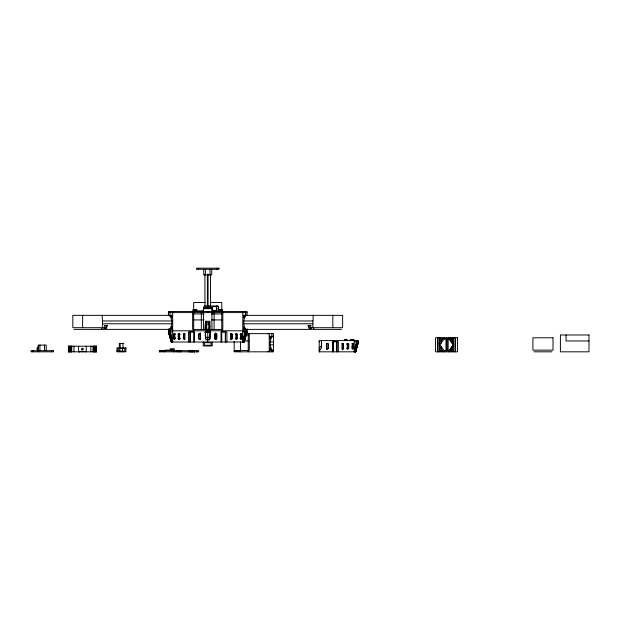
<?xml version="1.0" encoding="UTF-8"?>
<svg xmlns="http://www.w3.org/2000/svg" width="620" height="620" viewBox="0 0 620 620"><rect width="100%" height="100%" fill="white"/><g stroke="black" fill="none" stroke-linecap="round" stroke-linejoin="round"><path stroke-width="0.93" d="M85.235 351.819L85.235 351.331L84.917 351.819M215.132 332.855L215.062 339.055A0.845 0.752 0 0 1 214.954 339.435M326.577 343.542L326.515 348.858A0.845 0.752 0 0 1 326.407 349.238M102.657 326.616L102.207 315.347M313.247 315.347L312.798 326.616L314.185 329.383M204.918 328.771L205.483 321.284L209.971 321.284L209.971 337.528A2.248 2.248 0 0 1 207.731 339.768A2.248 2.248 0 0 1 205.483 337.528L205.483 321.284M216.799 309.279L216.884 308.667A2.356 2.356 0 0 0 213.342 306.629A2.356 2.356 0 0 0 213.342 310.713A2.356 2.356 0 0 0 216.876 308.667M353.168 340.031L353.26 339.466M267.817 334.033L267.894 333.63M245.675 331.909L243.296 342.015L245.427 331.909L242.776 342.015L242.776 311.472M357.128 341.713L354.756 351.819L356.88 341.713L354.229 351.819L354.229 340.589M243.458 342.015L245.908 331.909M354.911 351.819L357.36 341.713M242.776 342.015L245.249 330.786M354.229 351.819L356.702 340.589M243.598 342.015L246.117 331.909M355.051 351.819L357.57 341.713M355.834 349.06L355.144 351.819L357.763 341.713M243.73 342.015L246.31 331.909M355.268 351.819L356.446 347.223M243.846 342.015L246.481 331.909M357.934 341.713L355.299 351.819L357.058 345.387M244.637 339.264L246.086 333.746M243.947 342.015L246.628 331.909M358.081 341.713L355.399 351.819L357.67 343.55M355.485 351.819L358.306 341.713L355.593 351.819L319.184 351.819L319.184 340.589L358.484 340.589L355.678 351.819L358.399 341.713L354.229 341.713M246.907 331.909L244.187 342.015L171.244 342.015L168.439 331.909L168.423 328.871M342.775 349.796L343.271 347.998M231.306 339.101L232.314 335.505M342.511 349.796L343.263 347.107M346.123 340.031L346.317 339.466M272.25 336.327C269.413 340.861 269.413 345.929 272.25 350.471M168.439 315.293L169.671 315.293C172.5 319.835 172.5 324.903 169.671 329.445L168.439 329.445M247.024 329.445L245.791 329.445C242.955 324.903 242.955 319.835 245.791 315.293L247.024 315.293M104.284 327.701L105.183 325.454M105.803 327.701L106.702 325.454M208.738 329.313L208.738 324.097L209.413 322.408L206.042 322.408L206.716 324.097L206.716 329.313M160.696 350.695L159.371 351.819L159.371 350.695L198.671 350.695L198.671 351.819L159.371 351.819M180.366 351.819L180.931 350.695L181.009 351.819M206.042 332.514L206.716 331.351L206.042 330.832M209.909 336.28L207.731 338.086L206.181 337.264L205.057 335.002M321.362 346.084L319.184 347.89M85.165 351.431L85.01 351.656M38.525 346.208L36.789 348.673L38.525 351.819M38.727 346.882L37.464 348.673L38.727 351.145M82.638 351.819L83.103 351.145M439.743 343.1L439.255 343.395L439.534 346.208M443.471 337.784L440.657 341.798L440.657 338.908L442.68 338.908M449.639 351.819L452.608 347.588M101.269 329.383L102.478 327.701M164.254 350.695L163.688 351.819M450.012 340.264L450.926 339.621M451.368 342.201L452.282 341.558M320.331 349.269L319.184 349.572L320.199 349.572M206.716 331.072L209.413 330.832M205.305 302.49L193.688 302.49L193.688 309.977M210.149 302.49L221.766 302.49L221.766 309.977M204.181 305.862L217.612 306.086A1.682 1.682 0 0 1 218.449 307.543L218.449 311.472L218.449 307.543A1.682 1.682 0 0 0 216.767 305.862M203.515 307.822L211.939 307.822M203.515 308.667L211.939 308.667M193.688 310.915L203.376 310.915M212.087 310.915L221.766 310.915M168.423 312.596L247.031 312.596M193.688 313.945L204.088 313.945M211.374 313.945L221.766 313.945M169.841 315.347L72.827 315.347L72.827 327.701L102.657 327.701M245.613 315.347L342.628 315.347L342.628 327.701L312.798 327.701M193.688 319.928L204.088 319.928M211.374 319.928L221.766 319.928M102.548 320.966L172.097 320.966M243.365 320.966L312.914 320.966M102.548 323.772L172.097 323.772M243.365 323.772L312.914 323.772M206.716 324.097L208.738 324.097M104.4 325.454L107.485 325.454L106.586 327.701L103.493 327.701M311.054 325.454L307.969 325.454L308.869 327.701L311.961 327.701M205.538 326.678L205.987 326.678M209.917 326.678L209.467 326.903L209.917 326.903M205.538 326.903L205.987 326.903M103.695 328.259L106.632 328.259M308.822 328.259L311.767 328.259M73.881 329.383L169.849 329.383M206.042 329.313L209.413 329.313M245.613 329.383L341.574 329.383M168.423 330.786L247.031 330.786M206.716 331.351L208.738 331.351L209.413 332.514L209.917 332.289M190.883 331.77L193.13 331.77M222.324 331.77L224.572 331.77M168.834 331.909L171.376 342.015L168.47 331.909L172.685 331.909M242.776 331.909L247.031 331.909L247.031 328.871M205.538 332.289L205.987 332.289M204.639 332.514L210.815 332.514M246.171 333.63L273.49 333.63L273.49 351.819L234.19 351.819L234.19 341.512M173.453 334.436A0.845 0.643 -90 0 1 174.096 333.599A0.845 0.643 -90 0 1 174.747 334.436L174.747 338.365A0.845 0.643 -90 0 1 174.096 339.21A0.845 0.643 -90 0 1 173.453 338.365L173.453 334.436L174.174 334.436A0.845 0.643 -90 0 1 175.142 333.707M174.747 334.436L175.468 334.436M179.521 333.599A0.845 0.705 -90 0 0 178.816 334.436L178.203 334.436A0.845 0.705 -90 0 1 178.917 333.599A0.845 0.705 -90 0 1 179.622 334.436L179.622 338.365A0.845 0.705 -90 0 1 178.917 339.21A0.845 0.705 -90 0 1 178.203 338.365L178.816 338.365A0.845 0.705 -90 0 0 180.133 338.791M179.622 334.436L180.234 334.436M183.381 334.436A0.845 0.759 90 0 1 184.14 333.599A0.845 0.759 90 0 1 184.9 334.436L184.9 338.365A0.845 0.759 90 0 1 184.14 339.21A0.845 0.759 90 0 1 183.381 338.365L183.381 334.436L183.861 334.436A0.845 0.759 90 0 1 185 333.707M198.64 334.436A0.845 0.829 -90 0 1 199.47 333.599A0.845 0.829 -90 0 1 200.306 334.436L200.306 338.365A0.845 0.829 -90 0 1 199.47 339.21A0.845 0.829 -90 0 1 198.64 338.365L198.819 334.436A0.845 0.829 -90 0 1 199.656 333.599A0.845 0.829 -90 0 1 200.485 334.436L200.485 338.365A0.845 0.829 -90 0 1 199.656 339.21A0.845 0.829 -90 0 1 198.819 338.365L198.819 334.436M214.97 334.436A0.845 0.829 -90 0 1 215.806 333.599A0.845 0.829 -90 0 1 216.636 334.436L216.636 338.365A0.845 0.829 -90 0 1 215.806 339.21A0.845 0.829 -90 0 1 214.97 338.365L215.156 334.436A0.845 0.829 -90 0 1 215.985 333.599A0.845 0.829 -90 0 1 216.814 334.436L216.814 338.365A0.845 0.829 -90 0 1 215.985 339.21A0.845 0.829 -90 0 1 215.156 338.365L215.156 334.436M230.299 333.847A0.845 0.759 -90 0 1 231.593 334.436L232.074 334.436L232.074 338.365A0.845 0.759 -90 0 1 231.314 339.21A0.845 0.759 -90 0 1 230.555 338.365L230.555 334.436A0.845 0.759 -90 0 1 231.314 333.599A0.845 0.759 -90 0 1 232.074 334.436M235.228 334.436L235.833 334.436A0.845 0.705 -90 0 1 236.538 333.599A0.845 0.705 -90 0 1 237.251 334.436L237.251 338.365A0.845 0.705 -90 0 1 236.538 339.21A0.845 0.705 -90 0 1 235.833 338.365L235.833 334.436M235.933 333.599A0.845 0.705 -90 0 1 236.638 334.436L237.251 334.436M239.987 334.436L240.715 334.436A0.845 0.643 -90 0 1 241.358 333.599A0.845 0.643 -90 0 1 242.001 334.436L242.001 338.365A0.845 0.643 -90 0 1 241.358 339.21A0.845 0.643 -90 0 1 240.715 338.365L240.715 334.436M240.8 333.622A0.845 0.643 -90 0 1 241.281 334.436L242.001 334.436M246.31 334.978L248.225 334.978M269.251 336.327L271.095 336.327L270.002 339.039L270.002 336.327M271.583 336.327L273.49 336.327M173.74 337.179L175.22 337.179M240.235 337.179L241.715 337.179M173.453 338.365L174.174 338.365A0.845 0.643 -90 0 0 175.142 339.101M174.747 338.365L175.468 338.365M179.622 338.365L180.234 338.365M183.381 338.365L183.861 338.365A0.845 0.759 90 0 0 185 339.101M230.299 338.962A0.845 0.759 -90 0 0 231.593 338.365L232.074 338.365M235.228 338.365L235.833 338.365M235.933 339.21A0.845 0.705 -90 0 0 236.638 338.365L237.251 338.365M239.987 338.365L240.715 338.365M240.312 339.101A0.845 0.643 -90 0 0 241.281 338.365L242.001 338.365M450.43 338.908L452.453 338.908L452.453 341.798M205.763 339.776L209.692 339.776M347.2 340.031L344.387 340.031L344.736 339.466L346.859 339.466L347.2 340.589M354.121 340.031L350.207 340.031L350.594 339.466L353.733 339.466L354.121 340.589M244.388 340.961L248.225 340.961M589 340.961L566.029 340.961L566.029 334.978M319.184 341.574L319.688 341.574M333.777 341.574L336.024 341.574M319.184 341.713L319.688 341.713M269.669 341.969L273.49 341.969M123.822 343.395L119.334 343.395L119.334 348.076M453.569 343.395L453.569 346.208M326.608 344.24L326.422 344.24A0.845 0.829 -90 0 1 327.259 343.395A0.845 0.829 -90 0 1 328.089 344.24L328.089 348.169A0.845 0.829 -90 0 1 327.259 349.013A0.845 0.829 -90 0 1 326.422 348.169L326.608 348.169A0.845 0.829 -90 0 0 327.438 349.013A0.845 0.829 -90 0 0 328.267 348.169L328.267 344.24A0.845 0.829 -90 0 0 327.438 343.395A0.845 0.829 -90 0 0 326.608 344.24L326.608 348.169M341.907 343.511A0.845 0.759 -90 0 1 343.046 344.24L343.534 344.24L343.534 348.169A0.845 0.759 -90 0 1 342.767 349.013A0.845 0.759 -90 0 1 342.007 348.169L342.007 344.24A0.845 0.759 -90 0 1 342.767 343.395A0.845 0.759 -90 0 1 343.534 344.24M346.681 344.24L347.285 344.24A0.845 0.705 -90 0 1 347.998 343.395A0.845 0.705 -90 0 1 348.704 344.24L348.704 348.169A0.845 0.705 -90 0 1 347.998 349.013A0.845 0.705 -90 0 1 347.285 348.169L347.285 344.24M346.89 343.643A0.845 0.705 -90 0 1 348.099 344.24L348.704 344.24M351.92 343.426A0.845 0.643 -90 0 1 352.733 344.24L353.454 344.24L353.454 348.169A0.845 0.643 -90 0 1 352.811 349.013A0.845 0.643 -90 0 1 352.168 348.169L352.168 344.24A0.845 0.643 -90 0 1 352.811 343.395A0.845 0.643 -90 0 1 353.454 344.24M269.654 344.829L273.49 344.829M351.687 346.983L353.168 346.983M321.423 347.332L321.454 340.589L321.423 347.332A2.248 2.248 0 0 1 320.308 349.269M341.907 348.897A0.845 0.759 -90 0 0 343.046 348.169L343.534 348.169M346.681 348.169L347.285 348.169M346.89 348.765A0.845 0.705 -90 0 0 348.099 348.169L348.704 348.169M351.92 348.983A0.845 0.643 -90 0 0 352.733 348.169L353.454 348.169M173.406 350.137L164.982 350.137L164.982 351.819M234.19 350.471L249.287 350.471L249.287 333.63M269.251 350.471L271.095 350.471L270.002 347.758L270.002 350.471M271.583 350.471L273.49 350.471M319.184 350.695L319.904 350.695M442.68 350.695L440.657 350.695L440.657 347.812L443.471 351.819M450.43 350.695L452.453 350.695L452.453 347.812M116.948 351.145L124.806 351.145L124.806 348.564L118.071 348.564L118.071 351.145M159.371 351.261L164.982 351.261M234.19 351.261L239.801 351.261L240.366 351.819M533.975 351.819L551.939 351.819M215.132 306.388L215.706 306.629M451.368 347.401L452.282 348.045M450.012 349.339L450.926 349.982M193.626 350.695L194.455 351.819L194.417 350.695M449.639 337.784L452.608 342.015M81.755 351.145L82.22 351.819M79.763 351.54L79.631 351.819M193.758 350.695L194.455 351.819L194.285 350.695L193.076 351.819L193.076 350.695M193.874 350.695L194.455 351.819L193.975 350.695M174.755 351.819L174.189 348.735L170.26 348.735L170.26 350.695M310.271 325.454L311.17 327.701M308.752 325.454L309.651 327.701M194.06 350.695L194.455 351.819L194.138 350.695M345.27 339.466L345.464 340.589M168.485 331.909L171.26 342.015M168.749 331.909L171.446 342.015M172.685 311.472L172.685 342.015L170.035 331.909L172.159 342.015L169.779 331.909M169.128 332.832L170.097 336.505M170.577 338.342L171.538 342.015L168.981 331.909M169.144 331.909L171.725 342.015M169.338 331.909L171.856 342.015M172.685 342.015L170.206 330.786M169.547 331.909L171.996 342.015M267.817 351.416L267.894 351.819M351.067 339.466L351.16 340.031M200.322 332.855L200.392 339.055A0.845 0.752 0 0 0 200.5 339.435M455.537 337.784L455.537 351.819M454.979 337.784L454.979 351.819M453.569 337.784L453.569 351.819M452.112 337.784L452.112 338.908M452.112 341.31L452.112 343.271M452.112 346.332L452.112 348.293M452.112 350.695L452.112 351.819M450.484 337.784L450.484 340.946M450.484 348.657L450.484 351.819M448.586 337.784L448.586 338.908M448.586 350.695L448.586 351.819M448.151 338.908L448.151 350.695M447.113 338.908L447.113 350.695M446.555 337.784L446.555 351.819M445.989 338.908L445.989 350.695M444.517 337.784L444.517 338.908M444.517 350.695L444.517 351.819M442.626 350.695L442.626 351.819M440.998 337.784L440.998 338.908M440.998 341.31L440.998 343.271M440.998 346.332L440.998 348.293M440.998 350.695L440.998 351.819M439.534 337.784L439.534 351.819M438.123 337.784L438.123 351.819M437.573 337.784L437.573 351.819M352.733 344.24L352.733 348.169M348.099 344.24L348.099 348.169M343.046 344.24L343.046 348.169M338.349 351.819L338.349 341.713L332.483 341.713L332.483 351.819M336.947 341.713L336.947 351.819M336.769 341.713L336.769 351.819M333.219 340.589L333.211 351.819M333.033 341.713L333.033 351.819M332.824 315.347L332.824 327.701M319.602 350.695L319.602 351.819M319.432 350.695L319.432 351.819M271.885 333.63L271.885 337.288M271.885 349.51L271.885 351.819M269.235 333.63L269.235 351.819M248.225 333.63L248.225 351.819M247.031 315.471L247.031 311.472L168.423 311.472L168.423 315.471M245.427 311.472L245.427 316.254M245.427 328.476L245.427 330.786M241.281 334.436L241.281 338.365M240.56 341.907L240.56 350.471M238.506 351.261L238.506 351.819M236.638 334.436L236.638 338.365M231.88 333.707L231.88 339.101M231.593 334.436L231.593 338.365M226.897 342.015L226.897 331.909L221.03 331.909L221.03 342.015M225.494 331.909L225.494 342.015M225.316 331.909L225.316 342.015M222.828 312.596L222.828 329.445L192.626 329.445L192.626 312.596M222.549 311.472L222.549 309.512L218.62 309.512L218.62 311.472M221.766 311.472L221.758 342.015M221.425 311.472L221.425 310.349L219.744 310.349L219.744 311.472M220.077 310.915L220.077 311.472M216.992 268.181L216.992 269.305M214.101 312.596L214.101 329.445M212.218 342.015L212.218 345.952L203.236 345.952L203.236 342.015M212.048 312.038L212.048 312.596M211.939 311.472L211.939 306.985L203.515 306.985L203.515 311.472M211.939 312.426L211.939 329.499M211.715 269.305L211.715 274.916L203.74 274.916L203.74 269.305M210.537 274.149L210.537 305.73M210.033 269.305L210.033 274.916M210.048 330.786L210.048 339.101M209.413 321.284L209.413 332.514M208.064 274.149L208.064 305.73M207.731 311.472L207.731 312.596M207.731 329.445L207.731 330.786M207.731 331.7L207.731 342.015M207.39 274.149L207.39 305.73M206.042 321.284L205.987 332.514M205.429 269.305L205.429 274.916M205.414 330.786L205.414 338.202M204.918 274.149L204.918 305.73M203.406 312.038L203.515 329.499M202.112 310.915L202.112 311.472M201.353 312.596L201.353 329.445M198.462 268.181L198.462 269.305M197.067 350.695L197.067 351.819M196.834 311.472L196.834 309.512L192.905 309.512L192.905 311.472M196.912 350.695L196.912 351.819M195.711 311.472L195.711 310.349L194.029 310.349L194.029 311.472M195.377 310.915L195.377 311.472M194.432 342.015L194.432 331.909L188.558 331.909L188.558 342.015M193.688 311.472L193.696 342.015M192.828 350.695L192.828 351.819M192.588 350.695L192.588 351.819M192.308 350.695L192.308 351.819M191.999 350.695L191.999 351.819M191.658 350.695L191.658 351.819M191.293 350.695L191.293 351.819M190.898 350.695L190.898 351.819M190.48 350.695L190.48 351.819M190.139 331.909L190.139 342.015M189.968 331.909L189.968 342.015M190.046 350.695L190.046 351.819M189.596 350.695L189.596 351.819M189.139 350.695L189.139 351.819M188.705 350.695L188.705 351.819M183.861 334.436L183.861 338.365M179.583 350.695L179.583 351.819M179.041 350.695L179.041 351.819M178.816 334.436L178.816 338.365M178.366 350.695L178.366 351.819M178.281 333.707L178.281 339.101M177.893 350.695L177.893 351.819M176.684 350.695L176.684 351.819M174.174 334.436L174.174 338.365M173.406 350.695L173.406 351.819M173.065 350.695L173.065 349.572L171.383 349.572L171.383 350.695M171.717 350.137L171.717 350.695M170.035 311.472L170.035 316.254M170.035 328.476L170.035 330.786M160.208 350.695L160.208 351.819M123.969 351.145L123.969 351.819M122.985 343.395L122.985 348.076M122.45 348.564L122.45 351.145M122.14 351.261L122.14 351.819M121.016 351.261L121.016 351.819M120.172 343.395L120.172 348.076M119.807 348.564L119.807 351.145M118.916 351.145L118.916 351.819M96.41 346.208L96.41 351.819M96.24 346.208L96.24 351.819M96.015 346.208L95.968 351.819M95.62 346.208L95.62 351.819M95.216 346.208L95.216 351.819M94.782 346.208L94.782 351.819M94.349 346.208L94.349 351.819M93.938 346.208L93.938 351.819M93.589 346.208L93.589 351.819M93.326 346.208L93.326 351.819M93.155 346.208L93.093 351.819M90.853 346.208L90.853 351.819M86.25 346.208L86.25 351.819M82.631 315.347L82.631 327.701M79.685 351.424L79.685 351.819M78.608 346.208L78.608 351.819M74.005 346.208L74.005 351.819M71.765 346.208L71.703 351.819M71.532 346.208L71.532 351.819M71.269 346.208L71.269 351.819M70.92 346.208L70.92 351.819M70.51 346.208L70.51 351.819M70.076 346.208L70.076 351.819M69.642 346.208L69.642 351.819M69.239 346.208L69.239 351.819M68.882 346.208L68.882 351.819M68.619 346.208L68.619 351.819M68.448 346.208L68.448 351.819M51.491 350.695L51.491 351.819M46.213 350.695L46.213 345.084L38.246 345.084L38.246 350.695M44.532 345.084L44.532 350.695M39.928 345.084L39.928 350.695M32.968 350.695L32.968 351.819M246.706 331.909L244.009 342.015L246.752 331.909M246.985 331.909L244.195 342.015L247.031 331.909M358.438 341.713L355.64 351.819L358.476 341.713M171.911 326.732L170.826 329.445L171.911 329.445L171.911 326.732M244.637 315.293L243.544 318.006L243.544 315.293L244.637 315.293M444.052 338.908L440.657 343.751L440.657 345.851L444.052 350.695L449.058 350.695L452.453 345.851L452.453 343.751L449.058 338.908L444.052 338.908M218.961 268.181L196.501 268.181L196.501 269.305L218.961 269.305L218.961 268.181M171.911 315.293L170.826 315.293L171.911 318.006L171.911 315.293M244.637 329.445L243.544 329.445L243.544 326.732L244.637 329.445M589 334.978L560.41 334.978L560.41 351.819L589 351.819L589 334.978M457.56 337.784L435.55 337.784L435.55 351.819L457.56 351.819L457.56 337.784M553.009 337.784L532.906 337.784L532.906 350.137L553.009 350.137L553.009 337.784M211.095 342.69L204.36 342.69L204.36 345.278L211.095 345.278L211.095 342.69M96.464 346.208L68.394 346.208L68.394 351.819L96.464 351.819L96.464 346.208M125.93 347.89L116.948 347.89L116.948 351.819L125.93 351.819L125.93 347.89M53.46 350.695L31 350.695L31 351.819L53.46 351.819L53.46 350.695M79.965 351.819L79.623 351.331L79.949 351.819M82.01 349.742A0.845 0.845 0 0 0 83.274 349.013A0.845 0.845 0 0 0 82.01 348.285A0.845 0.845 0 0 0 82.01 349.742"/></g></svg>
